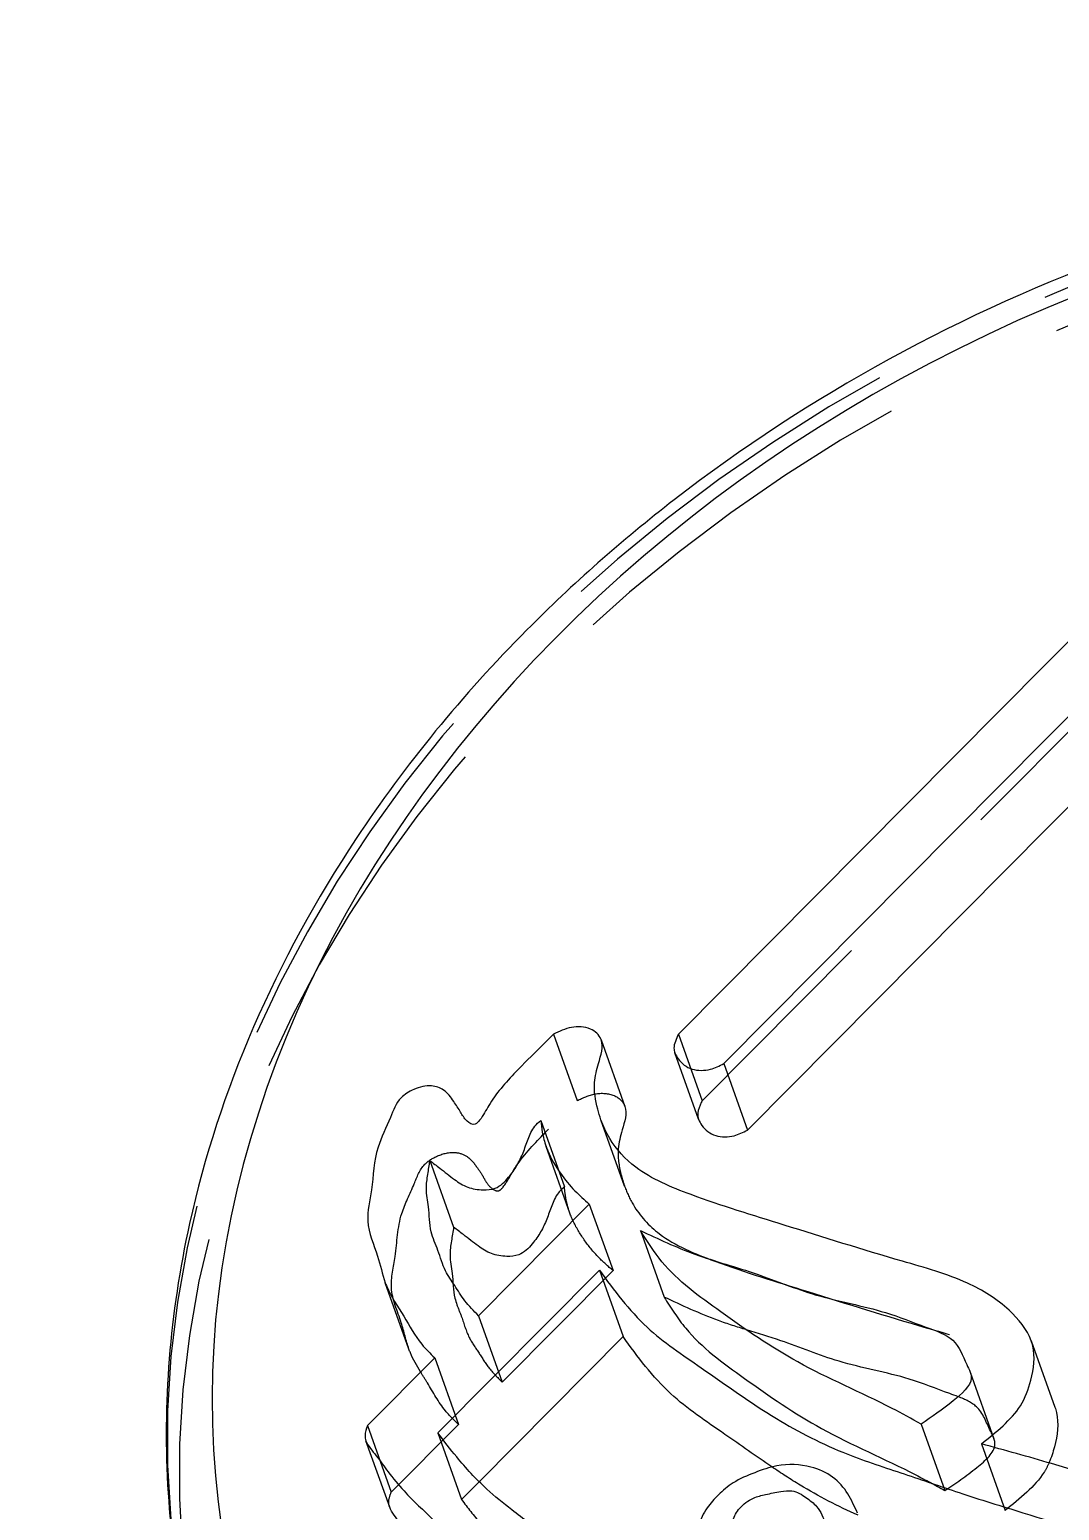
# Model space of a CAD drawing. Header units: millimetres. Extents: x -14.9 to 36.3, y -12.2 to 31.8.
# Drawn here: x -14.89 to 2.89, y 6.26 to 31.83 of the extents above; entities that cross this region are included whole.
import ezdxf

# ---------------------------------------------------------------- set-up
doc = ezdxf.new("R2010")
doc.units = ezdxf.units.MM
doc.linetypes.add('HIDDEN', pattern=[9.525, 6.35, -3.175])
doc.layers.get('0').update_dxf_attribs({"color": 253, "lineweight": 70, "true_color": 0x8faf8f})
doc.layers.add('Hidden', color=38, linetype='Continuous', lineweight=70, true_color=0x482605)

msp = doc.modelspace()

# ---------------------------------------------------------------- linework, layer by layer
at = {"color": 38, "lineweight": -3, "true_color": 0x482605}
for p, q in [((5.599, 23.834), (-3.688, 14.479)), ((-2.908, 13.971), (5.49, 22.43)), ((-2.499, 12.822), (5.899, 21.281)), ((-5.023, 14.381), (-4.614, 13.232)), ((-3.342, 13.009), (-3.751, 14.158)), ((-2.908, 13.971), (-2.499, 12.822)), ((-5.566, 11.391), (-5.975, 12.54)), ((-7.981, 12.295), (-7.572, 11.147)), ((-5.228, 11.546), (-7.142, 9.618)), ((-7.846, 7.593), (-5.055, 10.405)), ((-5.055, 10.405), (-4.646, 9.256)), ((-8.343, 9.04), (-8.752, 10.188)), ((-4.646, 9.256), (-7.132, 6.751)), ((2.403, 9.185), (2.812, 8.037)), ((-7.899, 8.889), (-9.06, 7.72)), ((-8.676, 6.309), (-9.085, 7.458))]:
    msp.add_line(p, q, dxfattribs=at)
at = {"color": 38, "lineweight": -3, "true_color": 0x482605, "extrusion": (1.86161e-17, -5.22965e-17, -1)}
msp.add_ellipse((10.286, 10.858), major_axis=(21.197, 7.546), ratio=0.792624, dxfattribs=at)
at = {"color": 38, "lineweight": -3, "true_color": 0x482605}
for centre in [(10.49, 10.284), (10.695, 9.709)]:
    msp.add_ellipse(centre, major_axis=(-22.139, -7.881), ratio=0.792624, start_param=0.000003, end_param=3.141596, dxfattribs=at)
for points, knots in [([(32.629, 18.164), (31.799, 20.498), (30.405, 22.601), (26.654, 26.114), (24.332, 27.487), (19.045, 29.325), (16.124, 29.763), (10.065, 29.625), (6.985, 29.043), (1.211, 26.957), (-1.441, 25.506), (-4.669, 23.004), (-5.52, 22.252), (-6.307, 21.459)], [0, 0, 0, 0, 0.00914956, 0.00914956, 0.01833469, 0.01833469, 0.02762704, 0.02762704, 0.03699685, 0.03699685, 0.04604102, 0.04604102, 0.0495729, 0.0495729, 0.0495729, 0.0495729]), ([(-6.307, 21.459), (-7.422, 20.337), (-8.41, 19.13), (-10.648, 15.755), (-11.625, 13.504), (-12.476, 9.653), (-12.601, 8.09), (-12.409, 5.128), (-12.123, 3.735), (-11.649, 2.404)], [0.0495729, 0.0495729, 0.0495729, 0.0495729, 0.054573, 0.054573, 0.0628508, 0.0628508, 0.0684639, 0.0684639, 0.07368492, 0.07368492, 0.07368492, 0.07368492]), ([(-5.023, 14.381), (-5.025, 14.385), (-5.055, 14.463), (-5.2, 14.603), (-5.54, 14.623), (-5.747, 14.528), (-5.848, 14.481)], [-0.0668335, -0.0668335, -0.0668335, -0.0668335, -0.06571872, -0.04524058, -0.02213316, 0, 0, 0, 0]), ([(-5.848, 14.481), (-5.925, 14.404), (-6.14, 14.185), (-6.539, 13.795), (-6.919, 13.365), (-7.066, 13.056), (-7.211, 12.888), (-7.376, 12.993), (-7.45, 13.141), (-7.577, 13.33), (-7.708, 13.517), (-7.969, 13.613), (-8.251, 13.546), (-8.546, 13.361), (-8.673, 12.979), (-8.949, 12.465), (-8.957, 11.858), (-9.12, 11.204), (-8.878, 10.699), (-8.804, 10.336), (-8.752, 10.188)], [0, 0, 0, 0, 0.0344295, 0.0968045, 0.1772151, 0.2104882, 0.2210101, 0.2377035, 0.2612109, 0.2887907, 0.3210906, 0.3451655, 0.3765968, 0.4032153, 0.4463498, 0.510352, 0.6005982, 0.6664551, 0.7457783, 0.805481, 0.805481, 0.805481, 0.805481]), ([(-5.027, 13.001), (-5.049, 13.062), (-5.112, 13.271), (-5.168, 13.598), (-5.068, 13.996), (-4.98, 14.26), (-5.023, 14.381)], [-0.1819311, -0.1819311, -0.1819311, -0.1819311, -0.1657931, -0.1268382, -0.1000696, -0.0668335, -0.0668335, -0.0668335, -0.0668335]), ([(-3.688, 14.479), (-3.728, 14.396), (-3.781, 14.286), (-3.76, 14.183), (-3.751, 14.158)], [-1, -1, -1, -1, -0.7967502, -0.7286761, -0.7286761, -0.7286761, -0.7286761]), ([(-3.751, 14.158), (-3.737, 14.121), (-3.667, 14.001), (-3.482, 13.848), (-3.155, 13.846), (-2.982, 13.933), (-2.908, 13.971)], [-0.7286761, -0.7286761, -0.7286761, -0.7286761, -0.6272751, -0.3903906, -0.1689239, 0, 0, 0, 0]), ([(-4.614, 13.232), (-4.571, 13.111), (-4.659, 12.847), (-4.722, 12.597), (-4.73, 12.481), (-4.73, 12.472)], [0.06683176, 0.06683176, 0.06683176, 0.06683176, 0.10006964, 0.12683818, 0.12901138, 0.12901138, 0.12901138, 0.12901138]), ([(-7.981, 12.295), (-7.924, 12.253), (-7.781, 12.145), (-7.579, 11.979), (-7.342, 11.825), (-7.091, 11.782), (-6.813, 11.802), (-6.619, 11.999), (-6.471, 12.21), (-6.367, 12.436), (-6.289, 12.663), (-6.207, 12.864), (-6.104, 12.958), (-6.068, 12.991)], [-1, -1, -1, -1, -0.916441, -0.790114, -0.688061, -0.593426, -0.523979, -0.421256, -0.330774, -0.239914, -0.143767, -0.050024, 0, 0, 0, 0]), ([(-6.068, 12.991), (-6.06, 12.923), (-6.043, 12.769), (-6.003, 12.62), (-5.975, 12.54)], [-1, -1, -1, -1, -0.8787255, -0.7282943, -0.7282943, -0.7282943, -0.7282943]), ([(2.403, 9.185), (2.332, 9.384), (2.006, 9.78), (1.251, 10.259), (-0.134, 10.638), (-1.725, 11.143), (-3.295, 11.621), (-4.382, 12.07), (-4.847, 12.583), (-4.987, 12.889), (-5.027, 13.001)], [-0.840314, -0.840314, -0.840314, -0.840314, -0.7863961, -0.7190643, -0.6311527, -0.473769, -0.3485649, -0.2672696, -0.2120079, -0.1819311, -0.1819311, -0.1819311, -0.1819311]), ([(-3.342, 13.009), (-3.328, 12.972), (-3.258, 12.852), (-3.073, 12.699), (-2.746, 12.698), (-2.573, 12.785), (-2.499, 12.822)], [-0.7286761, -0.7286761, -0.7286761, -0.7286761, -0.6272751, -0.3903906, -0.1689239, 0, 0, 0, 0]), ([(-5.975, 12.54), (-5.966, 12.514), (-5.903, 12.352), (-5.744, 12.088), (-5.501, 11.782), (-5.313, 11.619), (-5.228, 11.546)], [-0.7282943, -0.7282943, -0.7282943, -0.7282943, -0.6795293, -0.4190654, -0.1899428, 0, 0, 0, 0]), ([(-7.142, 9.618), (-7.225, 9.701), (-7.385, 9.861), (-7.545, 10.136), (-7.743, 10.407), (-7.829, 10.737), (-7.992, 11.088), (-7.988, 11.462), (-8.06, 11.785), (-8.018, 12.056), (-7.993, 12.217), (-7.981, 12.295)], [-1, -1, -1, -1, -0.882148, -0.773614, -0.670869, -0.539935, -0.420665, -0.271789, -0.162313, -0.079766, 0, 0, 0, 0]), ([(-5.71, 11.795), (-5.728, 11.777), (-5.807, 11.695), (-5.88, 11.514), (-5.958, 11.287), (-6.062, 11.061), (-6.21, 10.851), (-6.404, 10.653), (-6.682, 10.633), (-6.933, 10.676), (-7.17, 10.831), (-7.372, 10.997), (-7.515, 11.104), (-7.572, 11.147)], [0.0238996, 0.0238996, 0.0238996, 0.0238996, 0.0500242, 0.1437668, 0.2399136, 0.3307739, 0.4212556, 0.5239788, 0.593426, 0.6880614, 0.7901141, 0.9164412, 1, 1, 1, 1]), ([(-5.512, 11.261), (-5.521, 11.279), (-5.54, 11.322), (-5.557, 11.366), (-5.566, 11.391)], [0.64480856, 0.64480856, 0.64480856, 0.64480856, 0.67952925, 0.72829434, 0.72829434, 0.72829434, 0.72829434]), ([(-7.572, 11.147), (-7.584, 11.068), (-7.61, 10.907), (-7.651, 10.636), (-7.579, 10.314), (-7.583, 10.015), (-7.528, 9.841), (-7.514, 9.803)], [0, 0, 0, 0, 0.0797662, 0.1623134, 0.2717889, 0.4206653, 0.4627924, 0.4627924, 0.4627924, 0.4627924]), ([(0.503, 7.747), (0.337, 7.839), (-0.354, 8.22), (-1.617, 8.742), (-2.9, 9.636), (-3.886, 10.354), (-4.229, 10.903), (-4.345, 11.088)], [-1, -1, -1, -1, -0.906478, -0.610495, -0.345102, -0.116446, 0, 0, 0, 0]), ([(-4.345, 11.088), (-4.038, 10.944), (-3.399, 10.645), (-2.335, 10.364), (-1.299, 9.925), (-0.244, 9.748), (0.507, 9.442), (1.118, 9.238), (1.23, 8.882), (1.335, 8.687), (1.351, 8.642)], [0, 0, 0, 0, 0.1354271, 0.2818262, 0.4209899, 0.5808268, 0.6776419, 0.7469005, 0.8173762, 0.8384247, 0.8384247, 0.8384247, 0.8384247]), ([(-5.055, 10.405), (-4.801, 10.059), (-4.327, 9.411), (-3.179, 8.65), (-2.091, 7.853), (-0.902, 7.245), (0.202, 6.893), (1.2, 6.54), (2.534, 6.136), (3.972, 5.657), (5.546, 5.245), (6.902, 4.866), (8.166, 4.304), (9.345, 3.821), (10.289, 3.195), (11.282, 2.59), (12.071, 1.896), (12.446, 1.328), (12.57, 1.141)], [-1, -1, -1, -1, -0.931749, -0.872244, -0.79304, -0.72546, -0.676128, -0.628546, -0.573744, -0.478555, -0.412521, -0.345152, -0.280515, -0.210854, -0.161043, -0.109447, -0.036053, 0, 0, 0, 0]), ([(-8.752, 10.188), (-8.744, 10.167), (-8.666, 9.963), (-8.426, 9.619), (-8.194, 9.181), (-7.976, 8.965), (-7.899, 8.889)], [0.805481, 0.805481, 0.805481, 0.805481, 0.8142359, 0.8885764, 0.960446, 1, 1, 1, 1]), ([(-2.075, 7.006), (-2.348, 7.19), (-2.932, 7.608), (-3.918, 8.262), (-4.393, 8.91), (-4.646, 9.256)], [0.8222369, 0.8222369, 0.8222369, 0.8222369, 0.8722443, 0.9317494, 1, 1, 1, 1]), ([(1.142, 8.218), (1.094, 8.236), (0.802, 8.34), (0.165, 8.599), (-0.89, 8.776), (-1.772, 9.15), (-2.316, 9.312), (-2.513, 9.373)], [-0.6974895, -0.6974895, -0.6974895, -0.6974895, -0.6776419, -0.5808268, -0.4209899, -0.2818262, -0.2017456, -0.2017456, -0.2017456, -0.2017456]), ([(-8.141, 8.646), (-8.208, 8.753), (-8.283, 8.881), (-8.335, 9.018), (-8.343, 9.04)], [-0.86132508, -0.86132508, -0.86132508, -0.86132508, -0.81423589, -0.80548096, -0.80548096, -0.80548096, -0.80548096]), ([(1.543, 7.405), (1.801, 7.61), (2.203, 7.928), (2.429, 8.549), (2.477, 8.942), (2.414, 9.155), (2.403, 9.185)], [-1, -1, -1, -1, -0.933781, -0.8970901, -0.8485236, -0.840314, -0.840314, -0.840314, -0.840314]), ([(1.351, 8.642), (1.363, 8.608), (1.399, 8.439), (1.006, 8.088), (0.684, 7.87), (0.503, 7.747)], [0.8384247, 0.8384247, 0.8384247, 0.8384247, 0.8544709, 0.9178731, 1, 1, 1, 1]), ([(2.812, 8.037), (2.823, 8.006), (2.886, 7.793), (2.845, 7.459), (2.75, 7.166), (2.71, 7.076)], [0.84031396, 0.84031396, 0.84031396, 0.84031396, 0.84852356, 0.89709013, 0.91981497, 0.91981497, 0.91981497, 0.91981497]), ([(-9.06, 7.72), (-9.08, 7.662), (-9.112, 7.57), (-9.096, 7.487), (-9.085, 7.458)], [0, 0, 0, 0, 0.01276876, 0.0202453, 0.0202453, 0.0202453, 0.0202453]), ([(-9.085, 7.458), (-9.052, 7.365), (-8.887, 7.19), (-8.695, 6.898), (-8.373, 6.516), (-7.907, 6.085), (-7.296, 5.481), (-6.223, 4.76), (-4.745, 3.949), (-2.893, 3.31), (-1.42, 2.637), (-0.031, 2.241), (1.171, 1.889), (2.265, 1.588), (2.951, 1.418), (3.21, 1.353)], [0.0202453, 0.0202453, 0.0202453, 0.0202453, 0.0436179, 0.0696377, 0.1024585, 0.1558334, 0.2114906, 0.2943154, 0.4345639, 0.5680977, 0.6936339, 0.771902, 0.8586121, 0.9466445, 1, 1, 1, 1]), ([(9.799, -1.651), (9.599, -1.393), (9.207, -0.887), (8.411, -0.231), (7.605, 0.414), (6.538, 0.918), (5.43, 1.448), (4.229, 1.96), (2.841, 2.325), (1.593, 2.754), (0.337, 3.174), (-1.135, 3.593), (-2.664, 4.057), (-4.087, 4.708), (-5.09, 5.269), (-5.922, 5.785), (-6.522, 6.224), (-7.065, 6.662), (-7.478, 7.117), (-7.738, 7.454), (-7.846, 7.593)], [-1, -1, -1, -1, -0.948041, -0.897887, -0.840722, -0.789418, -0.725168, -0.659757, -0.59991, -0.523538, -0.470777, -0.410686, -0.30706, -0.244513, -0.181877, -0.135602, -0.097102, -0.068102, -0.028147, 0, 0, 0, 0]), ([(13.632, 1.423), (13.566, 1.607), (13.255, 2.044), (12.635, 2.648), (11.833, 3.319), (10.959, 3.927), (9.951, 4.567), (8.548, 5.258), (6.763, 5.812), (4.749, 6.43), (3.071, 6.983), (1.948, 7.293), (1.543, 7.405)], [0.0318404, 0.0318404, 0.0318404, 0.0318404, 0.0777806, 0.1523713, 0.2274198, 0.3092785, 0.3846419, 0.4857622, 0.6387214, 0.7644524, 0.9149474, 1, 1, 1, 1]), ([(-0.598, 6.21), (-0.648, 6.322), (-0.749, 6.551), (-1.002, 6.85), (-1.429, 7.042), (-1.926, 7.071), (-2.376, 6.908), (-2.735, 6.759), (-3, 6.532), (-3.217, 6.29), (-3.362, 5.995), (-3.357, 5.681), (-3.348, 5.47), (-3.314, 5.373), (-3.313, 5.372)], [0, 0, 0, 0, 0.0672082, 0.1365613, 0.2048088, 0.2925722, 0.3504975, 0.4103596, 0.4594542, 0.5048643, 0.560476, 0.6161206, 0.6723713, 0.6726442, 0.6726442, 0.6726442, 0.6726442]), ([(-2.756, 5.621), (-2.778, 5.682), (-2.795, 5.838), (-2.774, 6.07), (-2.642, 6.309), (-2.425, 6.472), (-2.167, 6.536), (-1.948, 6.579), (-1.686, 6.613), (-1.487, 6.48), (-1.256, 6.311), (-1.19, 6.129), (-1.151, 6.021)], [0.3309522, 0.3309522, 0.3309522, 0.3309522, 0.3888974, 0.4656957, 0.5291077, 0.5998423, 0.651135, 0.7139993, 0.7608865, 0.8319579, 0.9000861, 1, 1, 1, 1]), ([(2.393, 0.518), (2.12, 0.592), (1.432, 0.783), (0.377, 1.092), (-1.011, 1.488), (-2.484, 2.161), (-4.336, 2.8), (-5.814, 3.612), (-6.887, 4.332), (-7.498, 4.936), (-7.964, 5.368), (-8.286, 5.75), (-8.478, 6.041), (-8.644, 6.216), (-8.676, 6.309)], [-0.9155571, -0.9155571, -0.9155571, -0.9155571, -0.8586121, -0.771902, -0.6936339, -0.5680977, -0.4345639, -0.2943154, -0.2114906, -0.1558334, -0.1024585, -0.0696377, -0.0436179, -0.0202483, -0.0202483, -0.0202483, -0.0202483])]:
    msp.add_open_spline(points, degree=3, knots=knots, dxfattribs=at)
at = {"layer": 'Hidden', "linetype": 'HIDDEN', "lineweight": -3}
for p, q in [((6.008, 22.685), (-3.279, 13.33)), ((-5.848, 14.481), (-5.439, 13.332)), ((-3.688, 14.479), (-3.279, 13.33)), ((-6.068, 12.991), (-5.659, 11.843)), ((-4.618, 11.853), (-5.027, 13.002)), ((-5.228, 11.546), (-4.819, 10.397)), ((-4.345, 11.088), (-3.936, 9.94)), ((-6.733, 8.47), (-4.819, 10.397)), ((-7.142, 9.618), (-6.733, 8.47)), ((-7.899, 8.889), (-7.49, 7.74)), ((1.351, 8.642), (1.76, 7.494)), ((-9.06, 7.72), (-8.651, 6.571)), ((-8.651, 6.571), (-7.49, 7.74)), ((0.503, 7.747), (0.912, 6.599)), ((-7.846, 7.593), (-7.437, 6.444)), ((1.543, 7.405), (1.952, 6.256)), ((-7.132, 6.751), (-7.437, 6.444))]:
    msp.add_line(p, q, dxfattribs=at)
for centre in [(10.695, 9.709), (10.49, 10.284)]:
    msp.add_ellipse(centre, major_axis=(-22.139, -7.881), ratio=0.792624, start_param=3.141596, end_param=6.283188, dxfattribs=at)
for points, knots in [([(-8.343, 9.04), (-8.395, 9.187), (-8.469, 9.551), (-8.711, 10.055), (-8.549, 10.71), (-8.54, 11.316), (-8.264, 11.831), (-8.137, 12.212), (-7.842, 12.397), (-7.56, 12.464), (-7.299, 12.368), (-7.168, 12.181), (-7.041, 11.992), (-6.967, 11.844), (-6.802, 11.74), (-6.657, 11.907), (-6.51, 12.217), (-6.13, 12.647), (-5.732, 13.037), (-5.516, 13.255), (-5.439, 13.332)], [-0.805481, -0.805481, -0.805481, -0.805481, -0.7457783, -0.6664551, -0.6005982, -0.510352, -0.4463498, -0.4032153, -0.3765968, -0.3451655, -0.3210906, -0.2887907, -0.2612109, -0.2377035, -0.2210101, -0.2104882, -0.1772151, -0.0968045, -0.0344295, 0, 0, 0, 0]), ([(-5.439, 13.332), (-5.338, 13.379), (-5.131, 13.475), (-4.791, 13.454), (-4.646, 13.315), (-4.616, 13.236), (-4.614, 13.232)], [0, 0, 0, 0, 0.02213316, 0.04524058, 0.06571872, 0.06683176, 0.06683176, 0.06683176, 0.06683176]), ([(-3.279, 13.33), (-3.319, 13.247), (-3.372, 13.137), (-3.351, 13.034), (-3.342, 13.009)], [-1, -1, -1, -1, -0.7967502, -0.7286761, -0.7286761, -0.7286761, -0.7286761]), ([(-4.73, 12.472), (-4.738, 12.325), (-4.701, 12.114), (-4.64, 11.913), (-4.618, 11.853)], [0.12901138, 0.12901138, 0.12901138, 0.12901138, 0.16579308, 0.18189797, 0.18189797, 0.18189797, 0.18189797]), ([(-5.566, 11.391), (-5.594, 11.471), (-5.634, 11.62), (-5.651, 11.774), (-5.659, 11.843)], [0.7282943, 0.7282943, 0.7282943, 0.7282943, 0.8787255, 1, 1, 1, 1]), ([(-4.618, 11.853), (-4.578, 11.741), (-4.439, 11.434), (-3.974, 10.921), (-2.886, 10.472), (-1.316, 9.995), (0.275, 9.49), (1.66, 9.111), (2.415, 8.631), (2.741, 8.235), (2.812, 8.037)], [0.181898, 0.181898, 0.181898, 0.181898, 0.2120079, 0.2672696, 0.3485649, 0.473769, 0.6311527, 0.7190643, 0.7863961, 0.840314, 0.840314, 0.840314, 0.840314]), ([(-4.819, 10.397), (-4.904, 10.471), (-5.092, 10.633), (-5.323, 10.924), (-5.459, 11.145), (-5.512, 11.261)], [0, 0, 0, 0, 0.1899428, 0.4190654, 0.6448086, 0.6448086, 0.6448086, 0.6448086]), ([(-7.514, 9.803), (-7.489, 9.734), (-7.41, 9.549), (-7.334, 9.258), (-7.136, 8.987), (-6.976, 8.712), (-6.816, 8.553), (-6.733, 8.47)], [0.4627924, 0.4627924, 0.4627924, 0.4627924, 0.5399347, 0.6708689, 0.7736144, 0.8821478, 1, 1, 1, 1]), ([(-3.936, 9.94), (-3.82, 9.754), (-3.477, 9.206), (-2.491, 8.488), (-1.208, 7.593), (0.055, 7.071), (0.746, 6.69), (0.912, 6.599)], [0, 0, 0, 0, 0.116446, 0.345102, 0.610495, 0.906478, 1, 1, 1, 1]), ([(-2.513, 9.373), (-2.677, 9.424), (-3.172, 9.581), (-3.629, 9.796), (-3.936, 9.94)], [-0.2017456, -0.2017456, -0.2017456, -0.2017456, -0.1354271, 0, 0, 0, 0]), ([(-7.49, 7.74), (-7.567, 7.817), (-7.785, 8.032), (-7.959, 8.359), (-8.103, 8.583), (-8.141, 8.646)], [-1, -1, -1, -1, -0.960446, -0.8885764, -0.8613251, -0.8613251, -0.8613251, -0.8613251]), ([(1.76, 7.494), (1.744, 7.538), (1.639, 7.734), (1.541, 8.045), (1.263, 8.172), (1.142, 8.218)], [-0.8384247, -0.8384247, -0.8384247, -0.8384247, -0.8173762, -0.7469005, -0.6974895, -0.6974895, -0.6974895, -0.6974895]), ([(0.912, 6.599), (1.093, 6.722), (1.415, 6.939), (1.808, 7.29), (1.772, 7.459), (1.76, 7.494)], [-1, -1, -1, -1, -0.9178731, -0.8544709, -0.8384247, -0.8384247, -0.8384247, -0.8384247]), ([(-0.586, 6.172), (-0.936, 6.324), (-1.445, 6.593), (-1.915, 6.898), (-2.075, 7.006)], [0.73743146, 0.73743146, 0.73743146, 0.73743146, 0.79304041, 0.8222369, 0.8222369, 0.8222369, 0.8222369]), ([(2.71, 7.076), (2.686, 7.02), (2.523, 6.709), (2.21, 6.461), (1.952, 6.256)], [0.91981497, 0.91981497, 0.91981497, 0.91981497, 0.93378095, 1, 1, 1, 1]), ([(-8.676, 6.309), (-8.687, 6.338), (-8.703, 6.421), (-8.671, 6.513), (-8.651, 6.571)], [-0.02024834, -0.02024834, -0.02024834, -0.02024834, -0.01276876, 0, 0, 0, 0]), ([(-7.437, 6.444), (-7.33, 6.305), (-7.069, 5.969), (-6.656, 5.513), (-6.113, 5.076), (-5.513, 4.637), (-4.681, 4.12), (-3.678, 3.559), (-2.255, 2.908), (-0.726, 2.445), (0.746, 2.026), (2.002, 1.605), (3.25, 1.176), (4.638, 0.811), (5.839, 0.299), (6.947, -0.231), (8.014, -0.735), (8.82, -1.38), (9.616, -2.036), (10.008, -2.542), (10.208, -2.799)], [0, 0, 0, 0, 0.028147, 0.068102, 0.097102, 0.135602, 0.181877, 0.244513, 0.30706, 0.410686, 0.470777, 0.523538, 0.59991, 0.659757, 0.725168, 0.789418, 0.840722, 0.897887, 0.948041, 1, 1, 1, 1])]:
    msp.add_open_spline(points, degree=3, knots=knots, dxfattribs=at)
msp.add_open_spline([(-5.659, 11.843), (-5.676, 11.827), (-5.694, 11.811), (-5.71, 11.795)], degree=3, dxfattribs=at)

doc.saveas('drawing.dxf')
